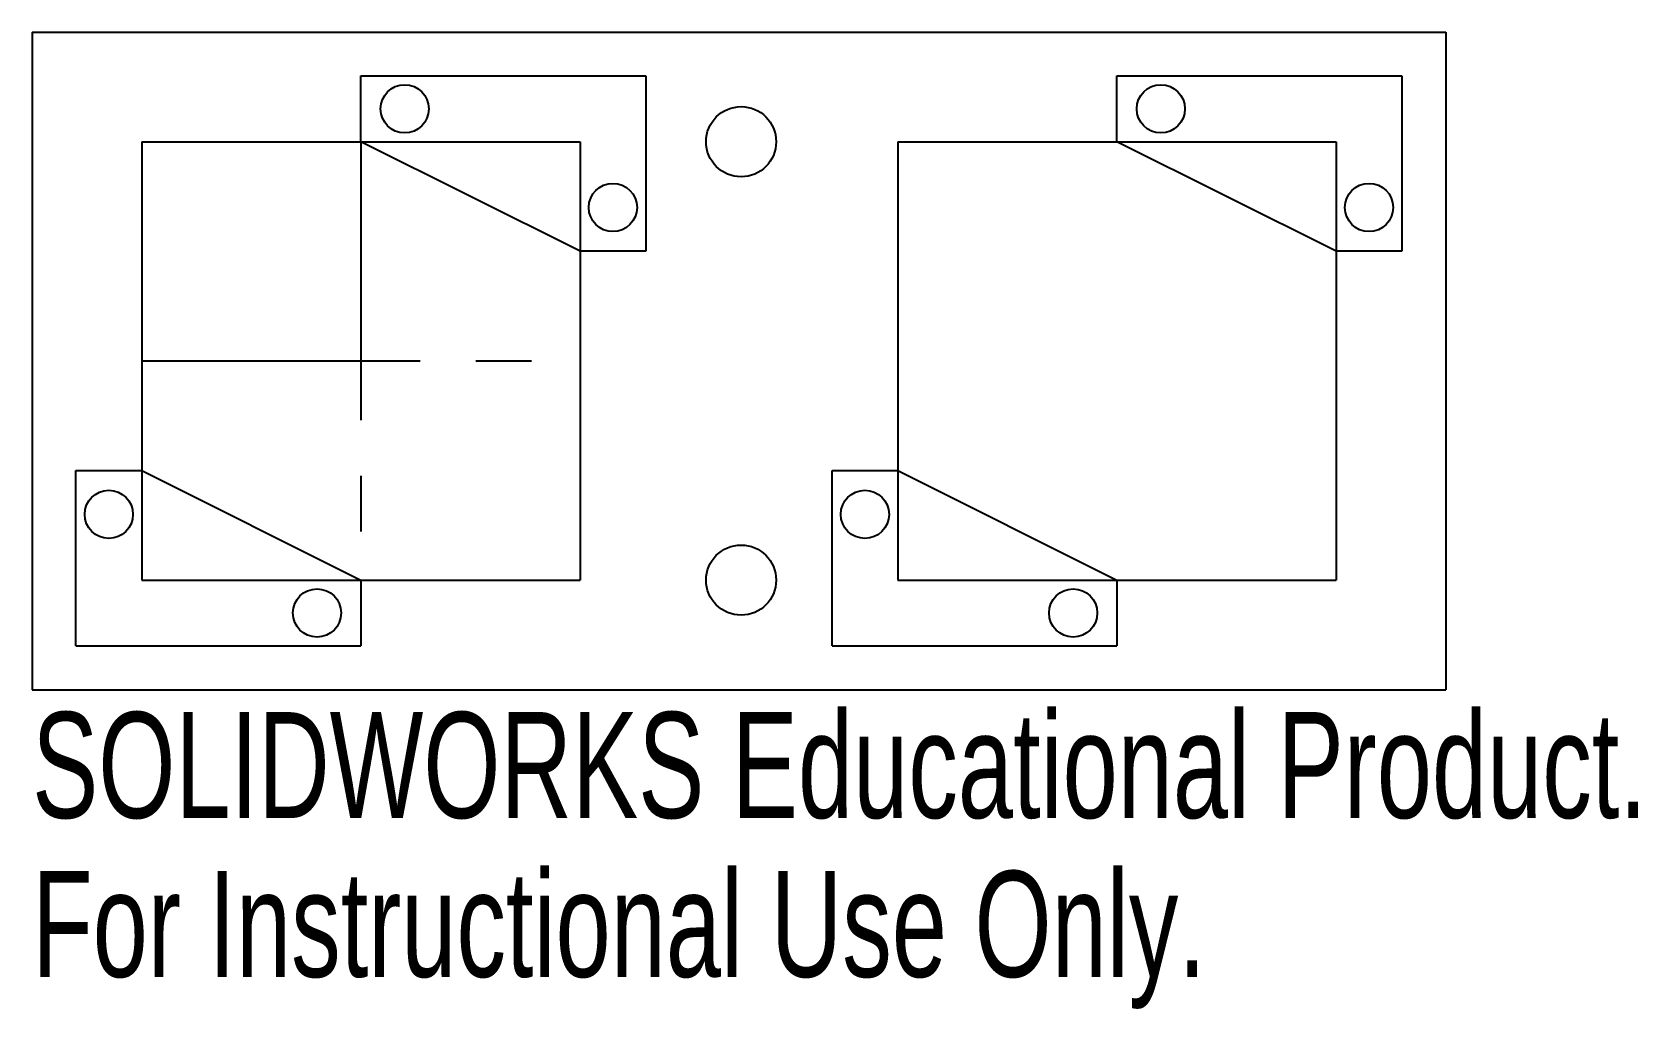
# Model space of a CAD drawing. Header units: millimetres. Extents: x -47.2 to 26, y -25.7 to 18.9.
import ezdxf

# ---------------------------------------------------------------- set-up
doc = ezdxf.new("R2010")
doc.units = ezdxf.units.MM
doc.linetypes.add('CENTERX2', pattern=[20.32, 12.7, -2.54, 2.54, -2.54])
doc.styles.add('SLDTEXTSTYLE0', font='TXT', dxfattribs={"width": 0.7})

msp = doc.modelspace()

# ---------------------------------------------------------------- linework, layer by layer
at = {"color": 7, "linetype": 'Continuous'}
for p, q in [((-47.248, 18.862), (17.252, 18.862)), ((-47.248, 18.862), (-47.248, -11.138)), ((17.252, 18.862), (17.252, -11.138)), ((-32.248, 13.862), (-32.248, 16.862)), ((-32.248, 16.862), (-19.248, 16.862)), ((-19.248, 16.862), (-19.248, 8.862)), ((2.252, 16.862), (15.252, 16.862)), ((2.252, 13.862), (2.252, 16.862)), ((15.252, 16.862), (15.252, 8.862)), ((-42.248, 13.862), (-22.248, 13.862)), ((-42.248, 13.862), (-42.248, -6.138)), ((-22.248, 8.862), (-32.248, 13.862)), ((-22.248, 13.862), (-22.248, 8.862)), ((-22.248, 13.862), (-22.248, -6.138)), ((-7.748, 13.862), (12.252, 13.862)), ((-7.748, 13.862), (-7.748, -6.138)), ((12.252, 8.862), (2.252, 13.862)), ((12.252, 13.862), (12.252, -6.138)), ((-19.248, 8.862), (-22.248, 8.862)), ((15.252, 8.862), (12.252, 8.862)), ((-45.248, -1.138), (-42.248, -1.138)), ((-45.248, -9.138), (-45.248, -1.138)), ((-42.248, -1.138), (-32.248, -6.138)), ((-10.748, -1.138), (-7.748, -1.138)), ((-10.748, -9.138), (-10.748, -1.138)), ((-7.748, -1.138), (2.252, -6.138)), ((-42.248, -6.138), (-22.248, -6.138)), ((-32.248, -6.138), (-32.248, -9.138)), ((-7.748, -6.138), (12.252, -6.138)), ((2.252, -6.138), (2.252, -9.138)), ((-45.248, -9.138), (-32.248, -9.138)), ((-10.748, -9.138), (2.252, -9.138)), ((-47.248, -11.138), (17.252, -11.138))]:
    msp.add_line(p, q, dxfattribs=at)
at = {"color": 7, "linetype": 'CENTERX2'}
for p, q in [((-32.248, 13.862), (-32.248, -6.138)), ((-42.248, 3.862), (-22.248, 3.862))]:
    msp.add_line(p, q, dxfattribs=at)
at = {"color": 7, "linetype": 'Continuous'}
for centre, radius in [((-30.248, 15.362), 1.1), ((4.252, 15.362), 1.1), ((-14.898, 13.862), 1.6), ((-20.748, 10.862), 1.1), ((13.752, 10.862), 1.1), ((-43.748, -3.138), 1.1), ((-9.248, -3.138), 1.1), ((-14.898, -6.138), 1.6), ((-34.248, -7.638), 1.1), ((0.252, -7.638), 1.1)]:
    msp.add_circle(centre, radius, dxfattribs=at)

# ---------------------------------------------------------------- texts
at = {"color": 7, "linetype": 'Continuous', "char_height": 4.83362, "attachment_point": 1, "style": 'SLDTEXTSTYLE0'}
for s, insert in [('SOLIDWORKS Educational Product.', (-47.248, -12.158)), ('For Instructional Use Only.', (-47.248, -19.408))]:
    msp.add_mtext(s, dxfattribs=dict(at, insert=insert))

doc.saveas('drawing.dxf')
